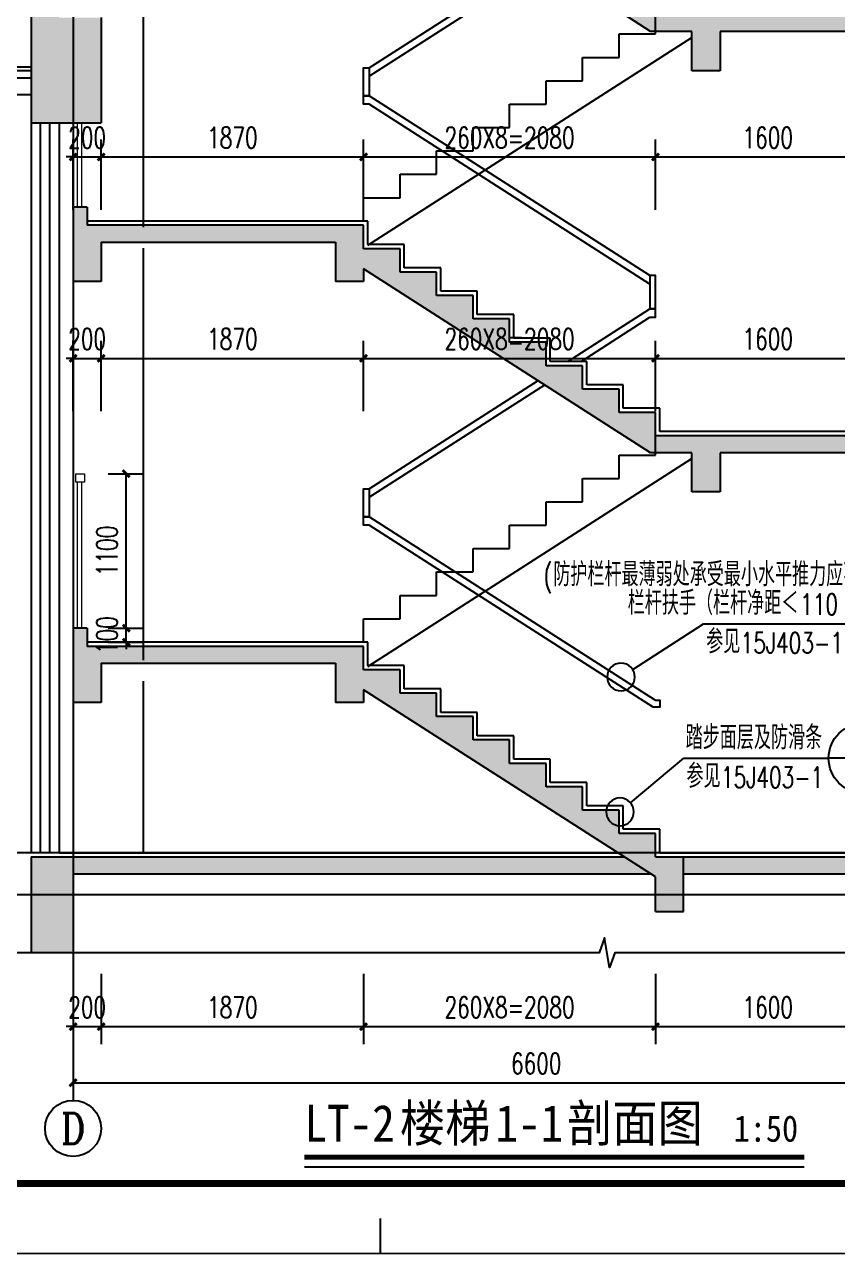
# Model space of a CAD drawing. Extents: x 1738711 to 2346805, y 1189731 to 2516152.
# Drawn here: x 2042847 to 2048639, y 1368210 to 1376972 of the extents above; entities that cross this region are included whole.
import ezdxf
from ezdxf.enums import TextEntityAlignment as Align

# ---------------------------------------------------------------- set-up
doc = ezdxf.new("R2010")
doc.units = 0
doc.header["$LTSCALE"] = 1000
doc.header["$MEASUREMENT"] = 0
doc.linetypes.add('复件 140224通州运河二期售楼部条件图_t3$0$X-ME SHAFT SH$0$X-B2$0$WATER_LINE', pattern=[0])
for name, color, linetype in [('AXIS', 3, 'Continuous'), ('AXIS_TEXT', 7, 'Continuous'), ('DIM_IDEN', 3, 'Continuous'), ('DIM_SYMB', 3, 'Continuous'), ('DOTE', 1, 'Continuous'), ('PUB_DIM', 3, 'Continuous'), ('PUB_HATCH', 8, 'Continuous'), ('PUB_TEXT', 7, 'Continuous'), ('S_E_STAIR', 4, 'Continuous'), ('TK', 4, 'Continuous'), ('WALL', 40, 'Continuous'), ('WINDOW', 144, 'Continuous'), ('切线', 35, 'Continuous'), ('看线', 8, 'Continuous')]:
    doc.layers.add(name, color=color, linetype=linetype)
doc.layers.add('栏杆', color=6, linetype='Continuous', lineweight=15)
doc.styles.add('_TCH_AXIS', font='COMPLEX', dxfattribs={"bigfont": 'GBCBIG'})
doc.styles.add('_TCH_DIM', font='SIMPLEX', dxfattribs={"bigfont": 'GBCBIG'})
doc.styles.add('_TCH_DIM_T3', font='SIMPLEX', dxfattribs={"width": 0.705882, "bigfont": 'GBCBIG'})
doc.styles.add('COMPLEX', font='COMPLEX')
doc.styles.add('宋体', font='SIMSUN.TTF', dxfattribs={"width": 0.75})
doc.styles.add('黑体', font='simhei_0.ttf', dxfattribs={"width": 0.9})
doc.dimstyles.new('_TCH_ARCH&&50', dxfattribs={"dimtxt": 148.75, "dimasz": 50, "dimexe": 125, "dimexo": 150, "dimgap": 63.125, "dimtad": 1, "dimdec": 0, "dimzin": 0, "dimdsep": 46, "dimtxsty": '_TCH_DIM_T3', "dimblk": 'ARCHTICK', "dimcen": 0.09, "dimclrt": 7, "dimazin": 2, "dimtfac": 1, "dimtdec": 0, "dimtix": 1, "dimtmove": 2, "dimatfit": 3, "dimfxl": 50, "dimtolj": 1, "dimtzin": 0, "dimarcsym": 0})

# ---------------------------------------------------------------- blocks, each defined once
blk = doc.blocks.new('hjashrtahreahe')
blk.add_line((42800, 0), (42800, 500))
at = {"const_width": 25}
blk.add_lwpolyline([(42800, 500), (42800, 0)], dxfattribs=at)
at = {"layer": 'TK', "color": 7, "const_width": 25}
blk.add_lwpolyline([(0, 59400), (84100, 59400), (84100, 0), (0, 0)], close=True, dxfattribs=at)
at = {"layer": 'TK', "color": 3, "const_width": 100}
blk.add_lwpolyline([(2500, 1000), (2500, 58400), (83100, 58400), (83100, 1000)], close=True, dxfattribs=at)
at = {"layer": 'TK', "style": '宋体', "width": 0.75}
for tag, height, p in [('项目负责人', 350, (6003, 57089)), ('专业负责人', 350, (6003, 56224)), ('设计人', 350, (6003, 55419)), ('版号1', 250, (77304, 22193)), ('时间1', 250, (82405, 22193)), ('版号2', 250, (77304, 21593)), ('时间2', 250, (82405, 21593)), ('版号3', 250, (77304, 20993)), ('时间3', 250, (82405, 20993)), ('建筑会签', 0.0001, (78978, 2403)), ('电气会签', 0.0001, (82128, 2403)), ('结构会签', 0.0001, (78978, 1803)), ('暖通会签', 0.0001, (82128, 1803)), ('给排水会签', 0.0001, (78978, 1250)), ('智能化会签', 0.0001, (82128, 1250))]:
    blk.add_attdef(tag, text='', height=height, dxfattribs=at).set_placement(p, align=Align.CENTER)
for tag, p in [('合作设计单位', (80816, 48986)), ('版号说明1', (79854, 22318)), ('版号说明2', (79854, 21718)), ('版号说明3', (79854, 21118)), ('浙江绿储科技有限公司', (80545, 16036)), ('百兆瓦级集中式熔盐储能关键', (80545, 14953)), ('设备研发及制造基地项目', (80545, 14603)), ('1#研发楼', (80545, 13636)), ('图名', (80545, 12436)), ('工程编号', (78978, 11461)), ('子项编号', (82128, 11461)), ('建筑', (78978, 10711)), ('图号', (82128, 10711)), ('施工图', (78978, 9961)), ('2023.03', (82128, 9961)), ('审定', (79353, 8461)), ('审核', (79353, 7711)), ('工程负责', (79353, 6961)), ('专业负责', (79353, 6211)), ('设计', (79353, 5461)), ('制图', (79353, 4711)), ('校对', (79353, 3961))]:
    blk.add_attdef(tag, text='', height=250, dxfattribs=at).set_placement(p, align=Align.MIDDLE_CENTER)
blk = doc.blocks.new('_ArchTick')
at = {"color": 0, "linetype": 'ByBlock', "const_width": 0.4}
blk.add_lwpolyline([(-0.5, -0.5), (0.5, 0.5)], dxfattribs=at)
blk = doc.blocks.new('*D282')
at = {"layer": 'Defpoints', "color": 0, "transparency": 16777216}
for p in [(2043293.2, 1373771.6), (2043571.7, 1373771.6), (2043293.2, 1372671.6)]:
    blk.add_point(p, dxfattribs=at)
at = {"layer": 'PUB_DIM', "color": 0, "lineweight": -2, "transparency": 16777216}
for p, q in [((2043443.2, 1373771.6), (2043696.7, 1373771.6)), ((2043571.7, 1372671.6), (2043571.7, 1373771.6)), ((2043443.2, 1372671.6), (2043696.7, 1372671.6))]:
    blk.add_line(p, q, dxfattribs=at)
at = {"layer": 'PUB_DIM', "color": 0, "lineweight": -2, "transparency": 16777216, "xscale": 50, "yscale": 50, "zscale": 50}
for p, rotation in [((2043571.7, 1373771.6), 90), ((2043571.7, 1372671.6), 270)]:
    blk.add_blockref('_ArchTick', p, dxfattribs=dict(at, rotation=rotation))
at = {"layer": 'PUB_DIM', "color": 7, "transparency": 16777216, "insert": (2043434.2, 1373221.6), "char_height": 148.75, "attachment_point": 5, "rotation": 90, "style": '_TCH_DIM_T3'}
blk.add_mtext('\\A1;1100', dxfattribs=at)
blk = doc.blocks.new('*D283')
at = {"layer": 'Defpoints', "color": 0, "transparency": 16777216}
for p in [(2043293.2, 1372671.6), (2043571.7, 1372671.6), (2043293.2, 1372571.6)]:
    blk.add_point(p, dxfattribs=at)
at = {"layer": 'PUB_DIM', "color": 0, "lineweight": -2, "transparency": 16777216}
for p, q in [((2043443.2, 1372671.6), (2043696.7, 1372671.6)), ((2043571.7, 1372671.6), (2043571.7, 1372721.6)), ((2043571.7, 1372571.6), (2043571.7, 1372671.6)), ((2043443.2, 1372571.6), (2043696.7, 1372571.6)), ((2043571.7, 1372571.6), (2043571.7, 1372521.6))]:
    blk.add_line(p, q, dxfattribs=at)
at = {"layer": 'PUB_DIM', "color": 0, "lineweight": -2, "transparency": 16777216, "xscale": 50, "yscale": 50, "zscale": 50}
for p, rotation in [((2043571.7, 1372671.6), 270), ((2043571.7, 1372571.6), 90)]:
    blk.add_blockref('_ArchTick', p, dxfattribs=dict(at, rotation=rotation))
at = {"layer": 'PUB_DIM', "color": 7, "transparency": 16777216, "insert": (2043434.2, 1372621.6), "char_height": 148.75, "attachment_point": 5, "rotation": 90, "style": '_TCH_DIM_T3'}
blk.add_mtext('\\A1;100', dxfattribs=at)
blk = doc.blocks.new('*D1489')
at = {"layer": 'Defpoints', "color": 0, "transparency": 16777216}
for p in [(2048943.2, 1374593.6), (2047343.2, 1374066.8), (2048943.2, 1374066.8)]:
    blk.add_point(p, dxfattribs=at)
at = {"layer": 'PUB_DIM', "color": 0, "lineweight": -2, "transparency": 16777216}
for p, q in [((2047343.2, 1374216.8), (2047343.2, 1374718.6)), ((2048943.2, 1374216.8), (2048943.2, 1374718.6)), ((2047343.2, 1374593.6), (2048943.2, 1374593.6))]:
    blk.add_line(p, q, dxfattribs=at)
at = {"layer": 'PUB_DIM', "color": 0, "lineweight": -2, "transparency": 16777216, "xscale": 50, "yscale": 50, "zscale": 50, "rotation": 180}
blk.add_blockref('_ArchTick', (2047343.2, 1374593.6), dxfattribs=at)
at = {"layer": 'PUB_DIM', "color": 0, "lineweight": -2, "transparency": 16777216, "xscale": 50, "yscale": 50, "zscale": 50}
blk.add_blockref('_ArchTick', (2048943.2, 1374593.6), dxfattribs=at)
at = {"layer": 'PUB_DIM', "color": 7, "transparency": 16777216, "insert": (2048143.2, 1374731.1), "char_height": 148.75, "attachment_point": 5, "style": '_TCH_DIM_T3'}
blk.add_mtext('\\A1;1600', dxfattribs=at)
blk = doc.blocks.new('*D1490')
at = {"layer": 'Defpoints', "color": 0, "transparency": 16777216}
for p in [(2047343.2, 1374593.6), (2045263.2, 1374066.8), (2047343.2, 1374066.8)]:
    blk.add_point(p, dxfattribs=at)
at = {"layer": 'PUB_DIM', "color": 0, "lineweight": -2, "transparency": 16777216}
for p, q in [((2045263.2, 1374216.8), (2045263.2, 1374718.6)), ((2047343.2, 1374216.8), (2047343.2, 1374718.6)), ((2045263.2, 1374593.6), (2047343.2, 1374593.6))]:
    blk.add_line(p, q, dxfattribs=at)
at = {"layer": 'PUB_DIM', "color": 0, "lineweight": -2, "transparency": 16777216, "xscale": 50, "yscale": 50, "zscale": 50, "rotation": 180}
blk.add_blockref('_ArchTick', (2045263.2, 1374593.6), dxfattribs=at)
at = {"layer": 'PUB_DIM', "color": 0, "lineweight": -2, "transparency": 16777216, "xscale": 50, "yscale": 50, "zscale": 50}
blk.add_blockref('_ArchTick', (2047343.2, 1374593.6), dxfattribs=at)
at = {"layer": 'PUB_DIM', "color": 7, "transparency": 16777216, "insert": (2046303.2, 1374731.1), "char_height": 148.75, "attachment_point": 5, "style": '_TCH_DIM_T3'}
blk.add_mtext('\\A1;260X8=2080', dxfattribs=at)
blk = doc.blocks.new('*D1491')
at = {"layer": 'Defpoints', "color": 0, "transparency": 16777216}
for p in [(2045263.2, 1374593.6), (2043393.2, 1374066.8), (2045263.2, 1374066.8)]:
    blk.add_point(p, dxfattribs=at)
at = {"layer": 'PUB_DIM', "color": 0, "lineweight": -2, "transparency": 16777216}
for p, q in [((2043393.2, 1374216.8), (2043393.2, 1374718.6)), ((2045263.2, 1374216.8), (2045263.2, 1374718.6)), ((2043393.2, 1374593.6), (2045263.2, 1374593.6))]:
    blk.add_line(p, q, dxfattribs=at)
at = {"layer": 'PUB_DIM', "color": 0, "lineweight": -2, "transparency": 16777216, "xscale": 50, "yscale": 50, "zscale": 50, "rotation": 180}
blk.add_blockref('_ArchTick', (2043393.2, 1374593.6), dxfattribs=at)
at = {"layer": 'PUB_DIM', "color": 0, "lineweight": -2, "transparency": 16777216, "xscale": 50, "yscale": 50, "zscale": 50}
blk.add_blockref('_ArchTick', (2045263.2, 1374593.6), dxfattribs=at)
at = {"layer": 'PUB_DIM', "color": 7, "transparency": 16777216, "insert": (2044328.2, 1374731.1), "char_height": 148.75, "attachment_point": 5, "style": '_TCH_DIM_T3'}
blk.add_mtext('\\A1;1870', dxfattribs=at)
blk = doc.blocks.new('*D1492')
at = {"layer": 'Defpoints', "color": 0, "transparency": 16777216}
for p in [(2043393.2, 1374593.6), (2043193.2, 1374066.8), (2043393.2, 1374066.8)]:
    blk.add_point(p, dxfattribs=at)
at = {"layer": 'PUB_DIM', "color": 0, "lineweight": -2, "transparency": 16777216}
for p, q in [((2043193.2, 1374216.8), (2043193.2, 1374718.6)), ((2043393.2, 1374216.8), (2043393.2, 1374718.6)), ((2043193.2, 1374593.6), (2043143.2, 1374593.6)), ((2043193.2, 1374593.6), (2043393.2, 1374593.6)), ((2043393.2, 1374593.6), (2043443.2, 1374593.6))]:
    blk.add_line(p, q, dxfattribs=at)
at = {"layer": 'PUB_DIM', "color": 0, "lineweight": -2, "transparency": 16777216, "xscale": 50, "yscale": 50, "zscale": 50}
blk.add_blockref('_ArchTick', (2043193.2, 1374593.6), dxfattribs=at)
at = {"layer": 'PUB_DIM', "color": 0, "lineweight": -2, "transparency": 16777216, "xscale": 50, "yscale": 50, "zscale": 50, "rotation": 180}
blk.add_blockref('_ArchTick', (2043393.2, 1374593.6), dxfattribs=at)
at = {"layer": 'PUB_DIM', "color": 7, "transparency": 16777216, "insert": (2043293.2, 1374731.1), "char_height": 148.75, "attachment_point": 5, "style": '_TCH_DIM_T3'}
blk.add_mtext('\\A1;200', dxfattribs=at)
blk = doc.blocks.new('*D1495')
at = {"layer": 'Defpoints', "color": 0, "transparency": 16777216}
for p in [(2048943.2, 1376028.8), (2047343.2, 1375502), (2048943.2, 1375502)]:
    blk.add_point(p, dxfattribs=at)
at = {"layer": 'PUB_DIM', "color": 0, "lineweight": -2, "transparency": 16777216}
for p, q in [((2047343.2, 1375652), (2047343.2, 1376153.8)), ((2048943.2, 1375652), (2048943.2, 1376153.8)), ((2047343.2, 1376028.8), (2048943.2, 1376028.8))]:
    blk.add_line(p, q, dxfattribs=at)
at = {"layer": 'PUB_DIM', "color": 0, "lineweight": -2, "transparency": 16777216, "xscale": 50, "yscale": 50, "zscale": 50, "rotation": 180}
blk.add_blockref('_ArchTick', (2047343.2, 1376028.8), dxfattribs=at)
at = {"layer": 'PUB_DIM', "color": 0, "lineweight": -2, "transparency": 16777216, "xscale": 50, "yscale": 50, "zscale": 50}
blk.add_blockref('_ArchTick', (2048943.2, 1376028.8), dxfattribs=at)
at = {"layer": 'PUB_DIM', "color": 7, "transparency": 16777216, "insert": (2048143.2, 1376166.3), "char_height": 148.75, "attachment_point": 5, "style": '_TCH_DIM_T3'}
blk.add_mtext('\\A1;1600', dxfattribs=at)
blk = doc.blocks.new('*D1496')
at = {"layer": 'Defpoints', "color": 0, "transparency": 16777216}
for p in [(2047343.2, 1376028.8), (2045263.2, 1375502), (2047343.2, 1375502)]:
    blk.add_point(p, dxfattribs=at)
at = {"layer": 'PUB_DIM', "color": 0, "lineweight": -2, "transparency": 16777216}
for p, q in [((2045263.2, 1375652), (2045263.2, 1376153.8)), ((2047343.2, 1375652), (2047343.2, 1376153.8)), ((2045263.2, 1376028.8), (2047343.2, 1376028.8))]:
    blk.add_line(p, q, dxfattribs=at)
at = {"layer": 'PUB_DIM', "color": 0, "lineweight": -2, "transparency": 16777216, "xscale": 50, "yscale": 50, "zscale": 50, "rotation": 180}
blk.add_blockref('_ArchTick', (2045263.2, 1376028.8), dxfattribs=at)
at = {"layer": 'PUB_DIM', "color": 0, "lineweight": -2, "transparency": 16777216, "xscale": 50, "yscale": 50, "zscale": 50}
blk.add_blockref('_ArchTick', (2047343.2, 1376028.8), dxfattribs=at)
at = {"layer": 'PUB_DIM', "color": 7, "transparency": 16777216, "insert": (2046303.2, 1376166.3), "char_height": 148.75, "attachment_point": 5, "style": '_TCH_DIM_T3'}
blk.add_mtext('\\A1;260X8=2080', dxfattribs=at)
blk = doc.blocks.new('*D1497')
at = {"layer": 'Defpoints', "color": 0, "transparency": 16777216}
for p in [(2045263.2, 1376028.8), (2043393.2, 1375502), (2045263.2, 1375502)]:
    blk.add_point(p, dxfattribs=at)
at = {"layer": 'PUB_DIM', "color": 0, "lineweight": -2, "transparency": 16777216}
for p, q in [((2043393.2, 1375652), (2043393.2, 1376153.8)), ((2045263.2, 1375652), (2045263.2, 1376153.8)), ((2043393.2, 1376028.8), (2045263.2, 1376028.8))]:
    blk.add_line(p, q, dxfattribs=at)
at = {"layer": 'PUB_DIM', "color": 0, "lineweight": -2, "transparency": 16777216, "xscale": 50, "yscale": 50, "zscale": 50, "rotation": 180}
blk.add_blockref('_ArchTick', (2043393.2, 1376028.8), dxfattribs=at)
at = {"layer": 'PUB_DIM', "color": 0, "lineweight": -2, "transparency": 16777216, "xscale": 50, "yscale": 50, "zscale": 50}
blk.add_blockref('_ArchTick', (2045263.2, 1376028.8), dxfattribs=at)
at = {"layer": 'PUB_DIM', "color": 7, "transparency": 16777216, "insert": (2044328.2, 1376166.3), "char_height": 148.75, "attachment_point": 5, "style": '_TCH_DIM_T3'}
blk.add_mtext('\\A1;1870', dxfattribs=at)
blk = doc.blocks.new('*D1498')
at = {"layer": 'Defpoints', "color": 0, "transparency": 16777216}
for p in [(2043393.2, 1376028.8), (2043193.2, 1375502), (2043393.2, 1375502)]:
    blk.add_point(p, dxfattribs=at)
at = {"layer": 'PUB_DIM', "color": 0, "lineweight": -2, "transparency": 16777216}
for p, q in [((2043193.2, 1375652), (2043193.2, 1376153.8)), ((2043393.2, 1375652), (2043393.2, 1376153.8)), ((2043193.2, 1376028.8), (2043143.2, 1376028.8)), ((2043193.2, 1376028.8), (2043393.2, 1376028.8)), ((2043393.2, 1376028.8), (2043443.2, 1376028.8))]:
    blk.add_line(p, q, dxfattribs=at)
at = {"layer": 'PUB_DIM', "color": 0, "lineweight": -2, "transparency": 16777216, "xscale": 50, "yscale": 50, "zscale": 50}
blk.add_blockref('_ArchTick', (2043193.2, 1376028.8), dxfattribs=at)
at = {"layer": 'PUB_DIM', "color": 0, "lineweight": -2, "transparency": 16777216, "xscale": 50, "yscale": 50, "zscale": 50, "rotation": 180}
blk.add_blockref('_ArchTick', (2043393.2, 1376028.8), dxfattribs=at)
at = {"layer": 'PUB_DIM', "color": 7, "transparency": 16777216, "insert": (2043293.2, 1376166.3), "char_height": 148.75, "attachment_point": 5, "style": '_TCH_DIM_T3'}
blk.add_mtext('\\A1;200', dxfattribs=at)
blk = doc.blocks.new('*D1572')
at = {"layer": 'Defpoints', "color": 0, "transparency": 16777216}
for p in [(2043193.2, 1369833.9), (2049793.2, 1369833.9), (2049793.2, 1369432.4)]:
    blk.add_point(p, dxfattribs=at)
at = {"layer": 'PUB_DIM', "color": 0, "lineweight": -2, "transparency": 16777216}
for p, q in [((2043193.2, 1369683.9), (2043193.2, 1369307.4)), ((2049793.2, 1369683.9), (2049793.2, 1369307.4)), ((2043193.2, 1369432.4), (2049793.2, 1369432.4))]:
    blk.add_line(p, q, dxfattribs=at)
at = {"layer": 'PUB_DIM', "color": 0, "lineweight": -2, "transparency": 16777216, "xscale": 50, "yscale": 50, "zscale": 50, "rotation": 180}
blk.add_blockref('_ArchTick', (2043193.2, 1369432.4), dxfattribs=at)
at = {"layer": 'PUB_DIM', "color": 0, "lineweight": -2, "transparency": 16777216, "xscale": 50, "yscale": 50, "zscale": 50}
blk.add_blockref('_ArchTick', (2049793.2, 1369432.4), dxfattribs=at)
at = {"layer": 'PUB_DIM', "color": 7, "transparency": 16777216, "insert": (2046493.2, 1369569.9), "char_height": 148.75, "attachment_point": 5, "style": '_TCH_DIM_T3'}
blk.add_mtext('\\A1;6600', dxfattribs=at)
blk = doc.blocks.new('*D1575')
at = {"layer": 'Defpoints', "color": 0, "transparency": 16777216}
for p in [(2047343.2, 1370359.2), (2048943.2, 1370359.2), (2048943.2, 1369832.4)]:
    blk.add_point(p, dxfattribs=at)
at = {"layer": 'PUB_DIM', "color": 0, "lineweight": -2, "transparency": 16777216}
for p, q in [((2047343.2, 1370209.2), (2047343.2, 1369707.4)), ((2048943.2, 1370209.2), (2048943.2, 1369707.4)), ((2047343.2, 1369832.4), (2048943.2, 1369832.4))]:
    blk.add_line(p, q, dxfattribs=at)
at = {"layer": 'PUB_DIM', "color": 0, "lineweight": -2, "transparency": 16777216, "xscale": 50, "yscale": 50, "zscale": 50, "rotation": 180}
blk.add_blockref('_ArchTick', (2047343.2, 1369832.4), dxfattribs=at)
at = {"layer": 'PUB_DIM', "color": 0, "lineweight": -2, "transparency": 16777216, "xscale": 50, "yscale": 50, "zscale": 50}
blk.add_blockref('_ArchTick', (2048943.2, 1369832.4), dxfattribs=at)
at = {"layer": 'PUB_DIM', "color": 7, "transparency": 16777216, "insert": (2048143.2, 1369969.9), "char_height": 148.75, "attachment_point": 5, "style": '_TCH_DIM_T3'}
blk.add_mtext('\\A1;1600', dxfattribs=at)
blk = doc.blocks.new('*D1576')
at = {"layer": 'Defpoints', "color": 0, "transparency": 16777216}
for p in [(2045263.2, 1370359.2), (2047343.2, 1370359.2), (2047343.2, 1369832.4)]:
    blk.add_point(p, dxfattribs=at)
at = {"layer": 'PUB_DIM', "color": 0, "lineweight": -2, "transparency": 16777216}
for p, q in [((2045263.2, 1370209.2), (2045263.2, 1369707.4)), ((2047343.2, 1370209.2), (2047343.2, 1369707.4)), ((2045263.2, 1369832.4), (2047343.2, 1369832.4))]:
    blk.add_line(p, q, dxfattribs=at)
at = {"layer": 'PUB_DIM', "color": 0, "lineweight": -2, "transparency": 16777216, "xscale": 50, "yscale": 50, "zscale": 50, "rotation": 180}
blk.add_blockref('_ArchTick', (2045263.2, 1369832.4), dxfattribs=at)
at = {"layer": 'PUB_DIM', "color": 0, "lineweight": -2, "transparency": 16777216, "xscale": 50, "yscale": 50, "zscale": 50}
blk.add_blockref('_ArchTick', (2047343.2, 1369832.4), dxfattribs=at)
at = {"layer": 'PUB_DIM', "color": 7, "transparency": 16777216, "insert": (2046303.2, 1369969.9), "char_height": 148.75, "attachment_point": 5, "style": '_TCH_DIM_T3'}
blk.add_mtext('\\A1;260X8=2080', dxfattribs=at)
blk = doc.blocks.new('*D1577')
at = {"layer": 'Defpoints', "color": 0, "transparency": 16777216}
for p in [(2043393.2, 1370359.2), (2045263.2, 1370359.2), (2045263.2, 1369832.4)]:
    blk.add_point(p, dxfattribs=at)
at = {"layer": 'PUB_DIM', "color": 0, "lineweight": -2, "transparency": 16777216}
for p, q in [((2043393.2, 1370209.2), (2043393.2, 1369707.4)), ((2045263.2, 1370209.2), (2045263.2, 1369707.4)), ((2043393.2, 1369832.4), (2045263.2, 1369832.4))]:
    blk.add_line(p, q, dxfattribs=at)
at = {"layer": 'PUB_DIM', "color": 0, "lineweight": -2, "transparency": 16777216, "xscale": 50, "yscale": 50, "zscale": 50, "rotation": 180}
blk.add_blockref('_ArchTick', (2043393.2, 1369832.4), dxfattribs=at)
at = {"layer": 'PUB_DIM', "color": 0, "lineweight": -2, "transparency": 16777216, "xscale": 50, "yscale": 50, "zscale": 50}
blk.add_blockref('_ArchTick', (2045263.2, 1369832.4), dxfattribs=at)
at = {"layer": 'PUB_DIM', "color": 7, "transparency": 16777216, "insert": (2044328.2, 1369969.9), "char_height": 148.75, "attachment_point": 5, "style": '_TCH_DIM_T3'}
blk.add_mtext('\\A1;1870', dxfattribs=at)
blk = doc.blocks.new('*D1578')
at = {"layer": 'Defpoints', "color": 0, "transparency": 16777216}
for p in [(2043193.2, 1370359.2), (2043393.2, 1370359.2), (2043393.2, 1369832.4)]:
    blk.add_point(p, dxfattribs=at)
at = {"layer": 'PUB_DIM', "color": 0, "lineweight": -2, "transparency": 16777216}
for p, q in [((2043193.2, 1370209.2), (2043193.2, 1369707.4)), ((2043393.2, 1370209.2), (2043393.2, 1369707.4)), ((2043193.2, 1369832.4), (2043143.2, 1369832.4)), ((2043193.2, 1369832.4), (2043393.2, 1369832.4)), ((2043393.2, 1369832.4), (2043443.2, 1369832.4))]:
    blk.add_line(p, q, dxfattribs=at)
at = {"layer": 'PUB_DIM', "color": 0, "lineweight": -2, "transparency": 16777216, "xscale": 50, "yscale": 50, "zscale": 50}
blk.add_blockref('_ArchTick', (2043193.2, 1369832.4), dxfattribs=at)
at = {"layer": 'PUB_DIM', "color": 0, "lineweight": -2, "transparency": 16777216, "xscale": 50, "yscale": 50, "zscale": 50, "rotation": 180}
blk.add_blockref('_ArchTick', (2043393.2, 1369832.4), dxfattribs=at)
at = {"layer": 'PUB_DIM', "color": 7, "transparency": 16777216, "insert": (2043293.2, 1369969.9), "char_height": 148.75, "attachment_point": 5, "style": '_TCH_DIM_T3'}
blk.add_mtext('\\A1;200', dxfattribs=at)
blk = doc.blocks.new('_AXISO')
blk.add_circle((0, 0), 0.5)
at = {"layer": 'AXIS_TEXT', "style": 'COMPLEX', "width": 1.041667}
blk.add_attdef('A', text='', height=0.56, dxfattribs=at).set_placement((-0.25, -0.28), (0.25, -0.28), align=Align.FIT)

msp = doc.modelspace()

# ---------------------------------------------------------------- hatches: boundary and pattern name
at = {"layer": 'PUB_HATCH', "linetype": '复件 140224通州运河二期售楼部条件图_t3$0$X-ME SHAFT SH$0$X-B2$0$WATER_LINE'}
h = msp.add_hatch(dxfattribs=at)
h.set_pattern_fill('钢筋混凝土', color=256, scale=50, style=0)
h.set_pattern_definition([(45, (0, 0), (-88.3883476, 88.3883476), []), (50, (0, 0), (358.63009, -31.376067), [37.5, -412.5]), (355, (0, 0), (-69.375667, 376.096067), [30, -330]), (100.4514, (29.9, -2.6), (289.25469, 344.71977), [31.870095, -350.571056]), (46.1842, (0, 100), (533.620524, -82.75951), [56.25, -618.75]), (96.6356, (44.47, 93.1), (467.33135, 487.05894), [47.80514, -525.8565]), (351.1842, (0, 100), (467.33097, 487.0593), [45, -495]), (21, (50, 75), (298.453526, -201.309445), [37.5, -412.5]), (326, (50, 75), (121.657666, 362.57502), [30, -330]), (71.4514, (74.87, 58.22), (420.111314, 161.26525), [31.870095, -350.571056]), (37.5, (0, 0), (6.0799277, 166.446927), [0, -326, 0, -335, 0, -331.25]), (7.5, (0, 0), (131.534769, 197.205856), [0, -191, 0, -318.5, 0, -126.25]), (327.5, (-111.5, 0), (266.911218, -11.277436), [0, -125, 0, -390, 0, -517.5]), (317.5, (-161.5, 0), (291.593085, 50.052491), [0, -162.5, 0, -259, 0, -367.5])])
h.paths.add_polyline_path([(2049143.2, 1374041.6), (2047343.2, 1374041.6), (2047343.2, 1374208.3), (2047083.2, 1374208.3), (2047083.2, 1374375), (2046823.2, 1374375), (2046823.2, 1374541.6), (2046563.2, 1374541.6), (2046563.2, 1374708.3), (2046303.2, 1374708.3), (2046303.2, 1374875), (2046043.2, 1374875), (2046043.2, 1375041.6), (2045783.2, 1375041.6), (2045783.2, 1375208.3), (2045523.2, 1375208.3), (2045523.2, 1375375), (2045263.2, 1375375), (2045263.2, 1375541.6), (2043293.2, 1375541.6), (2043293.2, 1375671.6), (2043193.2, 1375671.6), (2043193.2, 1375141.6), (2043393.2, 1375141.6), (2043393.2, 1375421.6), (2045063.2, 1375421.6), (2045063.2, 1375141.6), (2045263.2, 1375141.6), (2045263.2, 1375232.4), (2047308, 1373921.6), (2047603.2, 1373921.6), (2047603.2, 1373641.6), (2047803.2, 1373641.6), (2047803.2, 1373921.6), (2048943.2, 1373921.6), (2048943.2, 1373555.9), (2049143.2, 1373555.9)])
h.paths.add_polyline_path([(2043393.2, 1377021.6), (2043093.2, 1377021.6), (2043093.2, 1377171.6), (2042893.2, 1377171.6), (2042893.2, 1376271.6), (2043393.2, 1376271.6)])
h.paths.add_polyline_path([(2047803.2, 1376921.6), (2048943.2, 1376921.6), (2048943.2, 1376641.6), (2049143.2, 1376641.6), (2049143.2, 1376901.6), (2049793.2, 1376901.6), (2049793.2, 1376271.6), (2050093.2, 1376271.6), (2050093.2, 1376901.6), (2051129.2, 1376901.6), (2051129.2, 1377021.6), (2049143.2, 1377021.6), (2049143.2, 1377041.6), (2047343.2, 1377041.6), (2047343.2, 1377211.2), (2047083.2, 1377211.2), (2047083.2, 1377380.8), (2046823.2, 1377380.8), (2046823.2, 1377550.3), (2046563.2, 1377550.3), (2046563.2, 1377719.9), (2046303.2, 1377719.9), (2046303.2, 1377889.5), (2046043.2, 1377889.5), (2046043.2, 1378059), (2045783.2, 1378059), (2045783.2, 1378228.6), (2045523.2, 1378228.6), (2045523.2, 1378398.2), (2045263.2, 1378398.2), (2045263.2, 1378567.8), (2045003.2, 1378567.8), (2045003.2, 1378737.3), (2044743.2, 1378737.3), (2044743.2, 1378906.9), (2043293.2, 1378906.9), (2043293.2, 1379036.9), (2043193.2, 1379036.9), (2043193.2, 1378506.9), (2043393.2, 1378506.9), (2043393.2, 1378786.9), (2044543.2, 1378786.9), (2044543.2, 1378506.9), (2044743.2, 1378506.9), (2044743.2, 1378594.1), (2047307.5, 1376921.6), (2047603.2, 1376921.6), (2047603.2, 1376641.6), (2047803.2, 1376641.6)])
h.paths.add_polyline_path([(2050093.2, 1373371.6), (2049893.2, 1373371.6), (2049893.2, 1373171.6), (2050093.2, 1373171.6)])
h = msp.add_hatch(dxfattribs=at)
h.set_pattern_fill('钢筋混凝土', color=256, scale=50, style=0)
h.set_pattern_definition([(45, (2049679.93, 1370943.84), (-88.3883, 88.3883), []), (50, (2049679.93, 1370943.84), (358.63, -31.376), [37.5, -412.5]), (355, (2049679.93, 1370943.84), (-69.376, 376.096), [30, -330]), (100.4514, (2049709.82, 1370941.22), (289.255, 344.72), [31.87, -350.571]), (46.184, (2049679.93, 1371043.84), (533.62, -82.76), [56.25, -618.75]), (96.636, (2049724.4, 1371036.94), (467.33, 487.06), [47.805, -525.856]), (351.184, (2049679.93, 1371043.84), (467.33, 487.06), [45, -495]), (21, (2049729.93, 1371018.84), (298.454, -201.31), [37.5, -412.5]), (326, (2049729.93, 1371018.84), (121.658, 362.575), [30, -330]), (71.4514, (2049754.8, 1371002.06), (420.111, 161.265), [31.87, -350.571]), (37.5, (2049679.93, 1370943.84), (6.08, 166.447), [0, -326, 0, -335, 0, -331.25]), (7.5, (2049679.93, 1370943.84), (131.5348, 197.206), [0, -191, 0, -318.5, 0, -126.25]), (327.5, (2049568.43, 1370943.84), (266.9112, -11.2774), [0, -125, 0, -390, 0, -517.5]), (317.5, (2049518.43, 1370943.84), (291.593, 50.0525), [0, -162.5, 0, -259, 0, -367.5])])
h.paths.add_polyline_path([(2049793.2, 1371041.6), (2049143.2, 1371041.6), (2049143.2, 1370921.6), (2049793.2, 1370921.6)])
h.paths.add_polyline_path([(2049143.2, 1371041.6), (2048943.2, 1371041.6), (2048943.2, 1370359.2), (2049143.2, 1370359.2)])
h.paths.add_polyline_path([(2050093.2, 1371041.6), (2049793.2, 1371041.6), (2049793.2, 1370359.2), (2050093.2, 1370359.2)])
h.paths.add_polyline_path([(2050093.2, 1371171.6), (2049893.2, 1371171.6), (2049893.2, 1371041.6), (2050093.2, 1371041.6)])
h.paths.add_polyline_path([(2051129.2, 1371041.6), (2050093.2, 1371041.6), (2050093.2, 1370921.6), (2051129.2, 1370921.6)])
h.paths.add_polyline_path([(2047543.2, 1371041.6), (2047343.2, 1371041.6), (2047343.2, 1371208.3), (2047083.2, 1371208.3), (2047083.2, 1371375), (2046823.2, 1371375), (2046823.2, 1371541.6), (2046563.2, 1371541.6), (2046563.2, 1371708.3), (2046303.2, 1371708.3), (2046303.2, 1371875), (2046043.2, 1371875), (2046043.2, 1372041.6), (2045783.2, 1372041.6), (2045783.2, 1372208.3), (2045523.2, 1372208.3), (2045523.2, 1372375), (2045263.2, 1372375), (2045263.2, 1372541.6), (2043293.2, 1372541.6), (2043293.2, 1372671.6), (2043193.2, 1372671.6), (2043193.2, 1372141.6), (2043393.2, 1372141.6), (2043393.2, 1372421.6), (2045063.2, 1372421.6), (2045063.2, 1372141.6), (2045263.2, 1372141.6), (2045263.2, 1372232.4), (2047343.2, 1370899.1), (2047343.2, 1370653.5), (2047543.2, 1370653.5)])
h.paths.add_polyline_path([(2048943.2, 1371041.6), (2047543.2, 1371041.6), (2047543.2, 1370921.6), (2048943.2, 1370921.6)])
h.paths.add_polyline_path([(2047120.8, 1371041.6), (2042893.2, 1371041.6), (2042893.2, 1370359.2), (2043193.2, 1370359.2), (2043193.2, 1370921.6), (2047308, 1370921.6)])

# ---------------------------------------------------------------- linework, layer by layer
at = {"layer": 'AXIS'}
msp.add_line((2043193.2, 1370198), (2043193.2, 1369307.4), dxfattribs=at)
at = {"layer": 'DIM_IDEN'}
for p, q in [((2047180.5, 1372376.9), (2047685.4, 1372703.1)), ((2047685.4, 1372703.1), (2048717.9, 1372703.1)), ((2047165.9, 1371426.3), (2047544.6, 1371744.7)), ((2047544.6, 1371744.7), (2048577.1, 1371744.7)), ((2049077.1, 1371744.7), (2048577.1, 1371744.7))]:
    msp.add_line(p, q, dxfattribs=at)
for points in [[(2047196.3, 1372323.3, 1), (2046998.8, 1372323.3, 1)], [(2047189.1, 1371362.8, 1), (2046991.6, 1371362.8, 1)]]:
    msp.add_lwpolyline(points, format="xyb", close=True, dxfattribs=at)
msp.add_circle((2048827.1, 1371744.7), 250, dxfattribs=at)
at = {"layer": 'DIM_SYMB'}
for points in [[(2051600.5, 1370359.2), (2047053.9, 1370359.2), (2047015.7, 1370254.2), (2046978.7, 1370464.2), (2046941.4, 1370359.2), (2042394.9, 1370359.2)], [(2044841.6, 1368832.6), (2048402.7, 1368832.6)]]:
    msp.add_lwpolyline(points, dxfattribs=at)
at = {"layer": 'DIM_SYMB', "const_width": 35}
msp.add_lwpolyline([(2044841.6, 1368902.6), (2048402.7, 1368902.6)], dxfattribs=at)
at = {"layer": 'DOTE'}
for p, q in [((2043193.2, 1397290.7), (2043193.2, 1370014.9)), ((2051903.8, 1371071.6), (2040349.5, 1371071.6)), ((2051903.8, 1370771.6), (2040349.5, 1370771.6))]:
    msp.add_line(p, q, dxfattribs=at)
at = {"layer": 'S_E_STAIR'}
for p, q in [((2045303.2, 1376663.9), (2046513.3, 1377439.6)), ((2045303.2, 1376603.9), (2046559.7, 1377409.4)), ((2047343.2, 1376905), (2047343.2, 1377071.6)), ((2045293.2, 1375399.1), (2047603.2, 1376879.9)), ((2047083.2, 1376738.3), (2047083.2, 1376905)), ((2047083.2, 1376905), (2047343.2, 1376905)), ((2046823.2, 1376571.6), (2046823.2, 1376738.3)), ((2046823.2, 1376738.3), (2047083.2, 1376738.3)), ((2046563.2, 1376405), (2046563.2, 1376571.6)), ((2046563.2, 1376571.6), (2046823.2, 1376571.6)), ((2047303.2, 1375183.2), (2045303.2, 1376465.2)), ((2047303.2, 1375123.2), (2045303.2, 1376405.2)), ((2046303.2, 1376238.3), (2046303.2, 1376405)), ((2046303.2, 1376405), (2046563.2, 1376405)), ((2046043.2, 1376071.6), (2046043.2, 1376238.3)), ((2046043.2, 1376238.3), (2046303.2, 1376238.3)), ((2045783.2, 1375905), (2045783.2, 1376071.6)), ((2045783.2, 1376071.6), (2046043.2, 1376071.6)), ((2045523.2, 1375738.3), (2045523.2, 1375905)), ((2045523.2, 1375905), (2045783.2, 1375905)), ((2045263.2, 1375571.6), (2045263.2, 1375738.3)), ((2045263.2, 1375738.3), (2045523.2, 1375738.3)), ((2046719.2, 1374571.6), (2047303.2, 1374946)), ((2046812.8, 1374571.6), (2047303.2, 1374886)), ((2045303.2, 1373663.9), (2046506.6, 1374435.4)), ((2045303.2, 1373603.9), (2046553.4, 1374405.4)), ((2047343.2, 1373905), (2047343.2, 1374071.6)), ((2045293.2, 1372399.1), (2047603.2, 1373879.9)), ((2047083.2, 1373738.3), (2047083.2, 1373905)), ((2047083.2, 1373905), (2047343.2, 1373905)), ((2046823.2, 1373571.6), (2046823.2, 1373738.3)), ((2046823.2, 1373738.3), (2047083.2, 1373738.3)), ((2046563.2, 1373405), (2046563.2, 1373571.6)), ((2046563.2, 1373571.6), (2046823.2, 1373571.6)), ((2047340.6, 1372159.2), (2045303.2, 1373465.2)), ((2047325.8, 1372108.7), (2045303.2, 1373405.2)), ((2046303.2, 1373238.3), (2046303.2, 1373405)), ((2046303.2, 1373405), (2046563.2, 1373405)), ((2046043.2, 1373071.6), (2046043.2, 1373238.3)), ((2046043.2, 1373238.3), (2046303.2, 1373238.3)), ((2045783.2, 1372905), (2045783.2, 1373071.6)), ((2045783.2, 1373071.6), (2046043.2, 1373071.6)), ((2045523.2, 1372738.3), (2045523.2, 1372905)), ((2045523.2, 1372905), (2045783.2, 1372905)), ((2045263.2, 1372571.6), (2045263.2, 1372738.3)), ((2045263.2, 1372738.3), (2045523.2, 1372738.3))]:
    msp.add_line(p, q, dxfattribs=at)
for points in [[(2045303.2, 1376465.2), (2045263.2, 1376465.2), (2045263.2, 1376663.9), (2045303.2, 1376663.9)], [(2047303.2, 1374946), (2047343.2, 1374946), (2047343.2, 1375183.2), (2047303.2, 1375183.2)], [(2045303.2, 1373465.2), (2045263.2, 1373465.2), (2045263.2, 1373663.9), (2045303.2, 1373663.9)]]:
    msp.add_lwpolyline(points, close=True, dxfattribs=at)
for points in [[(2045303.2, 1376405.2), (2045263.2, 1376405.2), (2045263.2, 1376465.2), (2045303.2, 1376465.2)], [(2047303.2, 1374886), (2047343.2, 1374886), (2047343.2, 1374946), (2047303.2, 1374946)], [(2045303.2, 1373405.2), (2045263.2, 1373405.2), (2045263.2, 1373465.2), (2045303.2, 1373465.2)], [(2047340.6, 1372159.2), (2047373.2, 1372159.2), (2047373.2, 1372108.7), (2047325.8, 1372108.7)]]:
    msp.add_lwpolyline(points, dxfattribs=at)
at = {"layer": 'WALL'}
for p, q in [((2047307.5, 1376921.6), (2044743.2, 1378594.1)), ((2042893.2, 1377171.6), (2042893.2, 1376271.6)), ((2043393.2, 1377021.6), (2043393.2, 1376271.6)), ((2047603.2, 1376921.6), (2047307.5, 1376921.6)), ((2047603.2, 1376641.6), (2047603.2, 1376921.6)), ((2048943.2, 1376921.6), (2047803.2, 1376921.6)), ((2047803.2, 1376921.6), (2047803.2, 1376641.6)), ((2047803.2, 1376641.6), (2047603.2, 1376641.6)), ((2042893.2, 1376271.6), (2043393.2, 1376271.6)), ((2043193.2, 1375671.6), (2043193.2, 1375141.6)), ((2043293.2, 1375671.6), (2043193.2, 1375671.6)), ((2043293.2, 1375671.6), (2043293.2, 1375541.6)), ((2045263.2, 1375541.6), (2043293.2, 1375541.6)), ((2045263.2, 1375375), (2045263.2, 1375541.6)), ((2043393.2, 1375421.6), (2045063.2, 1375421.6)), ((2043393.2, 1375421.6), (2043393.2, 1375141.6)), ((2045063.2, 1375421.6), (2045063.2, 1375141.6)), ((2045523.2, 1375375), (2045263.2, 1375375)), ((2045523.2, 1375208.3), (2045523.2, 1375375)), ((2045263.2, 1375232.4), (2045263.2, 1375141.6)), ((2047308, 1373921.6), (2045263.2, 1375232.4)), ((2045783.2, 1375208.3), (2045523.2, 1375208.3)), ((2045783.2, 1375041.6), (2045783.2, 1375208.3)), ((2043393.2, 1375141.6), (2043193.2, 1375141.6)), ((2045263.2, 1375141.6), (2045063.2, 1375141.6)), ((2046043.2, 1375041.6), (2045783.2, 1375041.6)), ((2046043.2, 1374875), (2046043.2, 1375041.6)), ((2046303.2, 1374875), (2046043.2, 1374875)), ((2046303.2, 1374708.3), (2046303.2, 1374875)), ((2046563.2, 1374708.3), (2046303.2, 1374708.3)), ((2046563.2, 1374541.6), (2046563.2, 1374708.3)), ((2046823.2, 1374541.6), (2046563.2, 1374541.6)), ((2046823.2, 1374375), (2046823.2, 1374541.6)), ((2047083.2, 1374375), (2046823.2, 1374375)), ((2047083.2, 1374208.3), (2047083.2, 1374375)), ((2047343.2, 1374208.3), (2047083.2, 1374208.3)), ((2047343.2, 1374041.6), (2047343.2, 1374208.3)), ((2049143.2, 1374041.6), (2047343.2, 1374041.6)), ((2047603.2, 1373921.6), (2047307.2, 1373921.6)), ((2047603.2, 1373641.6), (2047603.2, 1373921.6)), ((2047803.2, 1373921.6), (2047803.2, 1373641.6)), ((2048943.2, 1373921.6), (2047803.2, 1373921.6)), ((2047803.2, 1373641.6), (2047603.2, 1373641.6)), ((2043193.2, 1372671.6), (2043193.2, 1372141.6)), ((2043293.2, 1372671.6), (2043193.2, 1372671.6)), ((2043293.2, 1372671.6), (2043293.2, 1372541.6)), ((2045263.2, 1372541.6), (2043293.2, 1372541.6)), ((2045263.2, 1372375), (2045263.2, 1372541.6)), ((2043393.2, 1372421.6), (2045063.2, 1372421.6)), ((2043393.2, 1372421.6), (2043393.2, 1372141.6)), ((2045063.2, 1372421.6), (2045063.2, 1372141.6)), ((2045523.2, 1372375), (2045263.2, 1372375)), ((2045523.2, 1372208.3), (2045523.2, 1372375)), ((2045263.2, 1372232.4), (2045263.2, 1372141.6)), ((2047343.2, 1370899.1), (2045263.2, 1372232.4)), ((2045783.2, 1372208.3), (2045523.2, 1372208.3)), ((2045783.2, 1372041.6), (2045783.2, 1372208.3)), ((2043393.2, 1372141.6), (2043193.2, 1372141.6)), ((2045263.2, 1372141.6), (2045063.2, 1372141.6)), ((2046043.2, 1372041.6), (2045783.2, 1372041.6)), ((2046043.2, 1371875), (2046043.2, 1372041.6)), ((2046303.2, 1371875), (2046043.2, 1371875)), ((2046303.2, 1371708.3), (2046303.2, 1371875)), ((2046563.2, 1371708.3), (2046303.2, 1371708.3)), ((2046563.2, 1371541.6), (2046563.2, 1371708.3)), ((2046823.2, 1371541.6), (2046563.2, 1371541.6)), ((2046823.2, 1371375), (2046823.2, 1371541.6)), ((2047083.2, 1371375), (2046823.2, 1371375)), ((2047083.2, 1371208.3), (2047083.2, 1371375)), ((2047343.2, 1371208.3), (2047083.2, 1371208.3)), ((2047343.2, 1371041.6), (2047343.2, 1371208.3)), ((2042893.2, 1371041.6), (2042893.2, 1370359.2)), ((2042893.2, 1371041.6), (2047120.8, 1371041.6)), ((2047343.2, 1371041.6), (2051129.2, 1371041.6)), ((2047543.2, 1370653.5), (2047543.2, 1371041.6)), ((2043193.2, 1370921.6), (2047308, 1370921.6)), ((2043193.2, 1370921.6), (2043193.2, 1370359.2)), ((2047343.2, 1370653.5), (2047343.2, 1370899.1)), ((2047543.2, 1370921.6), (2048943.2, 1370921.6)), ((2047343.2, 1370653.5), (2047543.2, 1370653.5))]:
    msp.add_line(p, q, dxfattribs=at)
msp.add_lwpolyline([(2042893.2, 1371071.6), (2041193.2, 1371071.6), (2041193.2, 1370921.6), (2040893.2, 1370921.6), (2040893.2, 1370771.6)], dxfattribs=at)
at = {"layer": 'WINDOW'}
for p, q in [((2042893.2, 1376271.6), (2042893.2, 1371071.6)), ((2042959.9, 1371071.6), (2042959.9, 1376271.6)), ((2043026.5, 1371071.6), (2043026.5, 1376271.6)), ((2043093.2, 1376271.6), (2043093.2, 1371071.6))]:
    msp.add_line(p, q, dxfattribs=at)
msp.add_lwpolyline([(2040893.2, 1376671.6), (2042893.2, 1376671.6), (2042893.2, 1376642.8), (2040893.2, 1376642.8)], close=True, dxfattribs=at)
at = {"layer": '切线'}
for p, q in [((2045293.2, 1375571.6), (2043293.2, 1375571.6)), ((2045293.2, 1375405), (2045293.2, 1375571.6)), ((2045553.2, 1375405), (2045293.2, 1375405)), ((2045553.2, 1375238.3), (2045553.2, 1375405)), ((2045813.2, 1375238.3), (2045553.2, 1375238.3)), ((2045813.2, 1375071.6), (2045813.2, 1375238.3)), ((2046073.2, 1375071.6), (2045813.2, 1375071.6)), ((2046073.2, 1374905), (2046073.2, 1375071.6)), ((2046333.2, 1374905), (2046073.2, 1374905)), ((2046333.2, 1374738.3), (2046333.2, 1374905)), ((2046593.2, 1374738.3), (2046333.2, 1374738.3)), ((2046593.2, 1374571.6), (2046593.2, 1374738.3)), ((2046853.2, 1374571.6), (2046593.2, 1374571.6)), ((2046853.2, 1374405), (2046853.2, 1374571.6)), ((2047113.2, 1374405), (2046853.2, 1374405)), ((2047113.2, 1374238.3), (2047113.2, 1374405)), ((2047373.2, 1374238.3), (2047113.2, 1374238.3)), ((2047373.2, 1374071.6), (2047373.2, 1374238.3)), ((2048943.2, 1374071.6), (2047373.2, 1374071.6)), ((2045293.2, 1372571.6), (2043293.2, 1372571.6)), ((2045293.2, 1372405), (2045293.2, 1372571.6)), ((2045553.2, 1372405), (2045293.2, 1372405)), ((2045553.2, 1372238.3), (2045553.2, 1372405)), ((2045813.2, 1372238.3), (2045553.2, 1372238.3)), ((2045813.2, 1372071.6), (2045813.2, 1372238.3)), ((2046073.2, 1372071.6), (2045813.2, 1372071.6)), ((2046073.2, 1371905), (2046073.2, 1372071.6)), ((2046333.2, 1371905), (2046073.2, 1371905)), ((2046333.2, 1371738.3), (2046333.2, 1371905)), ((2046593.2, 1371738.3), (2046333.2, 1371738.3)), ((2046593.2, 1371571.6), (2046593.2, 1371738.3)), ((2046853.2, 1371571.6), (2046593.2, 1371571.6)), ((2046853.2, 1371405), (2046853.2, 1371571.6)), ((2047113.2, 1371405), (2046853.2, 1371405)), ((2047113.2, 1371238.3), (2047113.2, 1371405)), ((2047373.2, 1371238.3), (2047113.2, 1371238.3)), ((2047373.2, 1371071.6), (2047373.2, 1371238.3)), ((2043093.2, 1371071.6), (2047074, 1371071.6)), ((2047373.2, 1371071.6), (2048943.2, 1371071.6))]:
    msp.add_line(p, q, dxfattribs=at)
at = {"layer": '栏杆', "color": 6, "ltscale": 100}
for points in [[(2043225.5, 1375671.6), (2043225.5, 1376271.6)], [(2043255.5, 1375671.6), (2043255.5, 1376271.6)], [(2043225.5, 1372671.6), (2043225.5, 1373711.6)], [(2043255.5, 1372671.6), (2043255.5, 1373711.6)]]:
    msp.add_lwpolyline(points, dxfattribs=at)
msp.add_lwpolyline([(2043213.2, 1373771.6), (2043273.2, 1373771.6), (2043273.2, 1373711.6), (2043213.2, 1373711.6)], close=True, dxfattribs=at)
at = {"layer": '看线'}
for p, q in [((2043693.2, 1378786.9), (2043693.2, 1375528.8)), ((2043693.2, 1375378.8), (2043693.2, 1372443)), ((2043693.2, 1372293), (2043693.2, 1371071.6))]:
    msp.add_line(p, q, dxfattribs=at)
msp.add_lwpolyline([(2040893.2, 1376591.2), (2042893.2, 1376591.2), (2042893.2, 1376471.6), (2040893.2, 1376471.6)], close=True, dxfattribs=at)

# ---------------------------------------------------------------- block references
at = {"xscale": 0.5, "yscale": 0.5, "zscale": 0.5}
msp.add_blockref('hjashrtahreahe', (2023983.1, 1368216), dxfattribs=at)
at = {"layer": 'AXIS'}
ref = msp.add_blockref('_AXISO', (2043193.2, 1369107.4), dxfattribs=dict(at, xscale=400, yscale=400, zscale=400))
ref.add_attrib('A', 'D', dxfattribs={"layer": 'AXIS_TEXT', "ltscale": 0.5, "height": 217.6, "style": '_TCH_AXIS'}).set_placement((2043105.1, 1368998.6), (2043281.3, 1368998.6), align=Align.FIT)

# ---------------------------------------------------------------- texts
at = {"layer": 'DIM_IDEN', "color": 7, "style": '_TCH_DIM', "width": 0.705882}
msp.add_text('(', height=148.8, dxfattribs=at).set_placement((2046545, 1372970.2))
at = {"layer": 'DIM_IDEN', "color": 7, "style": '_TCH_DIM'}
msp.add_text('防护栏杆最薄弱处承受最小水平推力应不小于', height=168.794, dxfattribs=at).set_placement((2046615, 1372970.2))
at = {"layer": 'PUB_TEXT', "color": 7, "style": '_TCH_DIM'}
for s, p in [('栏杆扶手（栏杆净距＜', (2047145.6, 1372766.7)), ('参见', (2047704.7, 1372492.3)), ('踏步面层及防滑条', (2047558.4, 1371808.4)), ('参见', (2047563.9, 1371534))]:
    msp.add_text(s, height=168.79, dxfattribs=at).set_placement(p)
at = {"layer": 'PUB_TEXT', "color": 7}
for s, height, style, width, p in [('110', 148.75, '_TCH_DIM', 0.705882, (2048374.3, 1372766.7)), ('15J403-1', 148.75, '_TCH_DIM', 0.705882, (2047950.4, 1372492.3)), ('15J403-1', 148.75, '_TCH_DIM', 0.705882, (2047809.6, 1371534)), ('楼梯', 262.87, '黑体', 0.9, (2045522.1, 1369012.5)), ('剖面图', 262.87, '黑体', 0.9, (2046713, 1369012.5)), ('LT-2', 262.87, '黑体', 0.9, (2044841.6, 1369012.5)), ('1-1', 262.87, '黑体', 0.9, (2046202.6, 1369012.5)), ('1:50', 187.76, '黑体', 0.9, (2047899.9, 1369012.5))]:
    msp.add_text(s, height=height, dxfattribs=dict(at, style=style, width=width)).set_placement(p)

# ---------------------------------------------------------------- dimensions: what is measured, and where the dimension line sits
at = {"layer": 'PUB_DIM'}
for p1, p2, distance, picture, middle in [((2043193.2, 1375502), (2043393.2, 1375502), 526.8, '*D1498', (2043293.2, 1376166.3)), ((2043393.2, 1375502), (2045263.2, 1375502), 526.8, '*D1497', (2044328.2, 1376166.3)), ((2047343.2, 1375502), (2048943.2, 1375502), 526.8, '*D1495', (2048143.2, 1376166.3)), ((2043193.2, 1374066.8), (2043393.2, 1374066.8), 526.8, '*D1492', (2043293.2, 1374731.1)), ((2043393.2, 1374066.8), (2045263.2, 1374066.8), 526.8, '*D1491', (2044328.2, 1374731.1)), ((2047343.2, 1374066.8), (2048943.2, 1374066.8), 526.8, '*D1489', (2048143.2, 1374731.1)), ((2043293.2, 1372671.6), (2043293.2, 1373771.6), -278.5, '*D282', (2043434.2, 1373221.6)), ((2043293.2, 1372571.6), (2043293.2, 1372671.6), -278.5, '*D283', (2043434.2, 1372621.6)), ((2043193.2, 1370359.2), (2043393.2, 1370359.2), -526.8, '*D1578', (2043293.2, 1369969.9)), ((2043393.2, 1370359.2), (2045263.2, 1370359.2), -526.8, '*D1577', (2044328.2, 1369969.9)), ((2047343.2, 1370359.2), (2048943.2, 1370359.2), -526.8, '*D1575', (2048143.2, 1369969.9)), ((2043193.2, 1369833.9), (2049793.2, 1369833.9), -401.5, '*D1572', (2046493.2, 1369569.9))]:
    dim = msp.add_aligned_dim(p1=p1, p2=p2, distance=distance, dimstyle='_TCH_ARCH&&50', dxfattribs=at)
    dim.commit()
    dim.dimension.update_dxf_attribs({"geometry": picture, "text_midpoint": middle})
for p1, p2, distance, picture, middle in [((2045263.2, 1375502), (2047343.2, 1375502), 526.8, '*D1496', (2046303.2, 1376166.3)), ((2045263.2, 1374066.8), (2047343.2, 1374066.8), 526.8, '*D1490', (2046303.2, 1374731.1)), ((2045263.2, 1370359.2), (2047343.2, 1370359.2), -526.8, '*D1576', (2046303.2, 1369969.9))]:
    dim = msp.add_aligned_dim(p1=p1, p2=p2, distance=distance, text='260X8=2080', dimstyle='_TCH_ARCH&&50', dxfattribs=at)
    dim.commit()
    dim.dimension.update_dxf_attribs({"geometry": picture, "text_midpoint": middle})

doc.saveas('drawing.dxf')
